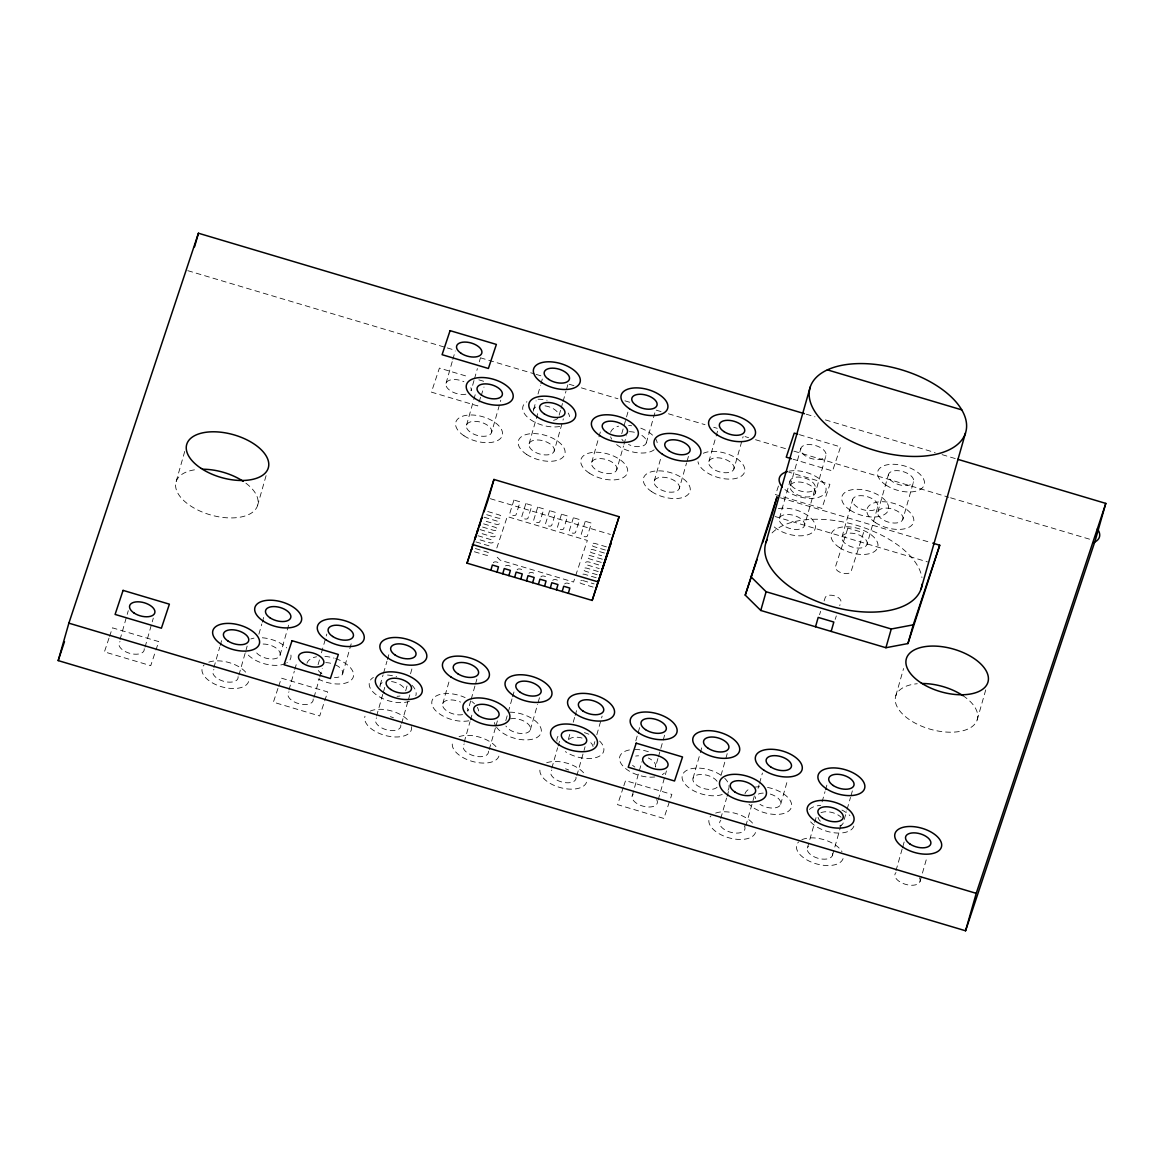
<?xml version="1.0" encoding="UTF-8"?>
<svg xmlns="http://www.w3.org/2000/svg" width="1164" height="1164" viewBox="0 0 1164 1164"><rect width="100%" height="100%" fill="white"/><g stroke="black" fill="none" stroke-linecap="round" stroke-linejoin="round"><path stroke-width="0.75" stroke-dasharray="5 3.75" d="M120.023 639.618L128.273 610.678M176.171 481.474L184.901 450.832M145.064 647.068L153.299 618.128M257.52 505.7L266.25 475.058M213.9 667.569L219.72 647.14M220.2 645.438L222.135 638.629M238.926 675.018L247.161 646.078M258.888 634.176L261.798 623.962M262.278 622.26L264.228 615.45M280.044 655.245L289.254 622.9M288.992 689.917L294.317 671.192M294.812 669.489L296.747 662.694M318.078 664.717L319.533 659.61M321.468 652.8L326.793 634.074M314.018 697.382L319.358 678.656M319.838 676.953L322.253 668.442M342.623 673.869L351.834 641.539M446.045 383.276L452.345 361.16M452.84 359.458L455.255 350.946M380.162 685.058L383.072 674.844M383.553 673.141L386.957 661.225M387.437 659.522L389.373 652.713M376.598 716.006L382.898 693.875M383.378 692.173L384.833 687.066M473.995 380.526L471.085 390.74A13.066 6.839 15.9 0 0 468.947 385.051M474.476 378.824L477.386 368.61M479.321 361.8L480.296 358.396M466.546 425.093L473.326 401.26M473.806 399.558L475.756 392.748M405.683 690.805L407.138 685.698M410.528 673.781L411.983 668.674M401.624 723.455L407.924 701.339M408.418 699.637L409.873 694.53M491.572 432.542A13.066 6.839 15.9 0 0 474.665 421.324A13.066 6.839 15.9 0 0 470.925 432.586A13.066 6.839 15.9 0 0 491.572 432.542L500.782 400.212M442.742 703.682L449.537 679.863M533.65 409.364L536.08 400.853M538.015 394.043L540.445 385.531M540.925 383.829L542.875 377.034M529.111 443.731L538.335 411.387M470.678 700.932L467.768 711.146A13.066 6.839 15.9 0 0 465.629 705.457M471.173 699.229L475.043 685.611M475.523 683.908L476.978 678.801M464.203 742.094L470.023 721.665M470.503 719.963L472.439 713.154M559.171 415.112L560.626 410.004M561.106 408.302L562.561 403.21M563.056 401.507L565.966 391.293M566.446 389.591L567.901 384.484M554.151 451.181A13.066 6.839 15.9 0 0 537.244 439.963A13.066 6.839 15.9 0 0 533.505 451.21A13.066 6.839 15.9 0 0 554.151 451.181L563.361 418.836M489.229 749.543L495.544 727.413M496.024 725.71L497.479 720.618M505.802 720.618L507.737 713.808M508.232 712.106L512.102 698.487M512.596 696.785L514.532 689.976M591.69 462.355L598.485 438.522M598.965 436.82L600.9 430.025M530.348 729.77L537.623 704.235M538.103 702.532L539.558 697.425M621.751 433.75L628.051 411.619M616.731 469.805A13.066 6.839 15.9 0 0 599.824 458.587A13.066 6.839 15.9 0 0 596.084 469.849A13.066 6.839 15.9 0 0 616.731 469.805L623.511 445.987M623.991 444.284L626.421 435.773M551.809 768.182L557.629 747.754M558.109 746.051L560.059 739.242M646.296 442.902L655.507 410.572M568.381 739.256L570.316 732.447M573.226 722.233L574.681 717.126M575.176 715.423L577.111 708.614M654.27 480.994L661.065 457.161M576.835 775.631L585.085 746.691M593.902 745.004L594.862 741.599M596.812 734.79L602.137 716.064M679.296 488.444A13.066 6.839 15.9 0 0 662.403 477.225A13.066 6.839 15.9 0 0 658.664 488.487A13.066 6.839 15.9 0 0 679.296 488.444L686.571 462.908M687.066 461.206L688.521 456.099M708.876 461.541L715.656 437.708M716.151 436.005L718.086 429.196M635.806 740.857L639.691 727.238M632.197 795.812L641.888 761.765M733.902 468.99A13.066 6.839 15.9 0 0 716.995 457.772A13.066 6.839 15.9 0 0 713.256 469.034A13.066 6.839 15.9 0 0 733.902 468.99L743.112 436.646M657.922 758.521L655.507 767.032A13.066 6.839 15.9 0 0 648.319 757.997M658.417 756.818L664.717 734.702M658.198 799.857L666.434 770.917M693.046 778.221L699.84 754.388M700.321 752.686L702.256 745.877M779.429 518.256L790.094 480.805M790.225 485.766L800.89 448.315M720.996 775.457L725.361 760.136M725.841 758.433L727.776 751.624M720.763 818.481L726.583 798.067M727.078 796.365L729.013 789.556M804.455 525.706A13.066 6.839 15.9 0 0 787.548 514.488A13.066 6.839 15.9 0 0 783.809 525.75A13.066 6.839 15.9 0 0 804.455 525.706L815.12 488.269A13.066 6.839 15.9 0 0 798.228 477.051A13.066 6.839 15.9 0 0 794.474 488.298A13.066 6.839 15.9 0 0 815.12 488.269M815.251 493.216A13.066 6.839 15.9 0 0 798.359 481.998A13.066 6.839 15.9 0 0 794.605 493.26A13.066 6.839 15.9 0 0 815.251 493.216L825.916 455.764A13.066 6.839 15.9 0 0 809.024 444.546A13.066 6.839 15.9 0 0 805.284 455.808A13.066 6.839 15.9 0 0 825.916 455.764M745.804 825.945L754.534 795.303M758.055 788.334L759.015 784.929M759.51 783.226L762.42 773.027M842.009 536.895L852.674 499.443M780.666 804.309L787.446 780.477M867.034 544.345A13.066 6.839 15.9 0 0 850.127 533.127A13.066 6.839 15.9 0 0 846.388 544.374A13.066 6.839 15.9 0 0 867.034 544.345L877.7 506.893A13.066 6.839 15.9 0 0 860.793 495.675A13.066 6.839 15.9 0 0 857.053 506.937A13.066 6.839 15.9 0 0 877.7 506.893M877.831 511.84L888.496 474.403M807.409 847.974L814.189 824.156M814.684 822.453L816.619 815.644M822.09 801.865L825 791.651M825.48 789.949L827.415 783.139M902.857 519.304A13.066 6.839 15.9 0 0 885.964 508.086A13.066 6.839 15.9 0 0 882.225 519.333A13.066 6.839 15.9 0 0 902.857 519.304L913.536 481.852A13.066 6.839 15.9 0 0 896.629 470.634A13.066 6.839 15.9 0 0 892.89 481.896A13.066 6.839 15.9 0 0 913.536 481.852M832.435 855.424L839.229 831.605M839.71 829.903L841.645 823.094M844.206 819.529L846.635 811.017M847.116 809.315L850.506 797.398M851 795.696L852.441 790.603M895.814 695.752L903.57 668.514M895.989 870.657L902.289 848.527M902.769 846.825L904.224 841.718M920.04 881.512L926.835 857.693M977.163 719.978L985.893 689.335M108.994 638.134L104.425 651.869L150.738 665.663L155.292 651.913M109.561 636.417L112.413 627.832L158.726 641.611L155.874 650.196M277.949 688.433L273.38 702.183L319.693 715.976L327.681 691.925L281.368 678.132L278.516 686.716M480.572 397.331L477.72 405.93L431.422 392.137L439.41 368.086L468.568 376.772M481.154 395.614L484.006 387.03M496.81 548.026L507.257 516.583L587.354 540.431L573.546 582.029L500.229 560.19L494.613 554.646M623.264 787.49L617.56 804.659L663.873 818.452L669.576 801.269M623.831 785.773L625.548 780.622L671.861 794.401L670.144 799.552M778.44 486.028L775.588 494.613L821.9 508.406L829.888 484.355L788.726 472.104M819.529 614.723L820.664 611.275M824.097 600.959L825.247 597.51A8.163 4.278 15.9 0 1 834.413 595.779A8.163 4.278 15.9 0 1 840.888 602.166L839.739 605.615M835.17 619.379L836.319 615.931M806.245 414.195L814.96 416.799M825.407 419.898L935.129 452.578M942.083 454.644L956.022 458.791M799.392 434.652L840.554 446.918L832.566 470.954L793.121 459.213M187.768 270.659L445.521 347.41M447.267 347.934L454.222 350M480.354 357.785L534.334 373.862M536.08 374.372L543.05 376.452M569.167 384.236L574.39 385.793M581.36 387.859L617.938 398.757M624.908 400.823L630.131 402.38M656.249 410.164L661.472 411.721M668.442 413.787L705.02 424.685M713.721 427.275L717.213 428.308M745.076 436.602L748.554 437.649M755.523 439.716L786.879 449.057M793.833 451.123L948.835 497.275M950.581 497.799L1091.657 539.805M478.855 379.842L483.991 381.37M780.491 497.814L931.069 542.657M775.108 516.525L927.548 561.906M490.32 498.687L610.373 534.422M487.716 511.505L498.963 514.866A3.201 1.673 15.9 0 1 501.495 517.369A3.201 1.673 15.9 0 1 497.901 518.038L485.053 514.212M606.444 546.862L595.211 543.515A3.201 1.673 15.9 0 0 591.618 544.199A3.201 1.673 15.9 0 0 594.149 546.702L605.396 550.048M484.064 517.209L496.912 521.036A3.201 1.673 15.9 0 1 499.443 523.538A3.201 1.673 15.9 0 1 495.849 524.222L484.602 520.875M604.392 553.046L593.16 549.684A3.201 1.673 15.9 0 0 589.566 550.368A3.201 1.673 15.9 0 0 592.098 552.871L601.73 555.752M483.613 523.858L494.86 527.205A3.201 1.673 15.9 0 1 497.392 529.707A3.201 1.673 15.9 0 1 493.798 530.391L480.95 526.564M602.341 559.215L591.108 555.868A3.201 1.673 15.9 0 0 587.514 556.538A3.201 1.673 15.9 0 0 590.046 559.055L601.293 562.401M479.961 529.562L492.808 533.388A3.201 1.673 15.9 0 1 495.34 535.891A3.201 1.673 15.9 0 1 491.746 536.56L480.499 533.214M598.689 564.904L589.057 562.037A3.201 1.673 15.9 0 0 585.463 562.721A3.201 1.673 15.9 0 0 587.995 565.224L599.242 568.57M477.909 535.731L490.757 539.558A3.201 1.673 15.9 0 1 493.289 542.06A3.201 1.673 15.9 0 1 489.695 542.744L476.847 538.917M598.238 571.568L587.005 568.207A3.201 1.673 15.9 0 0 583.411 568.89A3.201 1.673 15.9 0 0 585.943 571.393L597.19 574.74M475.858 541.9L488.705 545.727A3.201 1.673 15.9 0 1 491.092 547.313M596.186 577.737L584.954 574.39A3.201 1.673 15.9 0 0 581.593 574.681M475.407 548.55L486.654 551.911A3.201 1.673 15.9 0 1 489.186 554.413A3.201 1.673 15.9 0 1 485.592 555.082L472.744 551.256M582.902 580.56L594.135 583.906M593.087 587.092L581.84 583.746A3.201 1.673 15.9 0 1 579.265 581.462A3.201 1.673 15.9 0 1 582.087 580.385M641.902 435.409A13.066 6.839 15.9 0 1 644.521 445.114A13.066 6.839 15.9 0 1 628.458 444.488M623.409 441.141A13.066 6.839 15.9 0 1 621.867 439.206M629.389 431.684A13.066 6.839 15.9 0 1 635.937 432.673M559.724 426.475A24.168 12.659 15.9 0 1 529.62 418.982A24.168 12.659 15.9 0 1 526.885 401.755M538.059 399.237A24.168 12.659 15.9 0 1 547.109 400.271M568.221 413.045A24.168 12.659 15.9 0 1 569.574 416.639M335.421 664.833A13.066 6.839 15.9 0 1 342.798 672.996A13.066 6.839 15.9 0 1 334.49 677.637M321.977 673.912A13.066 6.839 15.9 0 1 318.179 670.173M325.716 662.651A13.066 6.839 15.9 0 1 332.264 663.655M400.009 696.014A13.066 6.839 15.9 0 1 397.07 696.276M380.031 686.862A13.066 6.839 15.9 0 1 382.927 682.308M391.526 681.537A13.066 6.839 15.9 0 1 405.334 690.703M245.924 483.22A42.442 22.247 15.9 0 1 243.043 516.554A42.442 22.247 15.9 0 1 182.442 499.269A42.442 22.247 15.9 0 1 197.647 469.456M919.444 877.772A13.066 6.839 15.9 0 1 907.018 884.713A13.066 6.839 15.9 0 1 896.004 872.505M498.905 756.12A24.168 12.659 15.9 0 1 471.755 761.241A24.168 12.659 15.9 0 1 452.592 742.326M459.067 736.681A24.168 12.659 15.9 0 1 497.013 747.972M411.532 726.685A24.168 12.659 15.9 0 1 387.205 735.954A24.168 12.659 15.9 0 1 364.987 716.238M370.094 711.16A24.168 12.659 15.9 0 1 409.393 721.898M335.596 658.591A24.168 12.659 15.9 0 1 351.106 680.227A24.168 12.659 15.9 0 1 315.066 677.113M306.947 663.247A24.168 12.659 15.9 0 1 316.55 656.772M324.931 656.394A24.168 12.659 15.9 0 1 334.097 658.126M248.587 681.58A24.168 12.659 15.9 0 1 218.454 685.712A24.168 12.659 15.9 0 1 204.107 664.92M208.763 662.156A24.168 12.659 15.9 0 1 246.695 673.447M586.511 782.208A24.168 12.659 15.9 0 1 559.36 787.33A24.168 12.659 15.9 0 1 540.198 768.415M546.673 762.769A24.168 12.659 15.9 0 1 584.619 774.06M290.927 655.056A24.168 12.659 15.9 0 1 286.824 662.84M285.573 663.495A24.168 12.659 15.9 0 1 245.473 651.549M250.842 638.978A24.168 12.659 15.9 0 1 253.985 638.134M262.351 637.77A24.168 12.659 15.9 0 1 286.722 647.882M843.071 858.596A24.168 12.659 15.9 0 1 812.938 862.728A24.168 12.659 15.9 0 1 798.591 841.936M801.865 839.724A24.168 12.659 15.9 0 1 841.979 851.67M755.465 832.507A24.168 12.659 15.9 0 1 725.332 836.64A24.168 12.659 15.9 0 1 710.986 815.848M715.642 813.083A24.168 12.659 15.9 0 1 754.359 825.582M853.867 826.105A24.168 12.659 15.9 0 1 832.857 832.609A24.168 12.659 15.9 0 1 808.674 819.252M809.387 809.431A24.168 12.659 15.9 0 1 820.722 805.401M841.936 810.042A24.168 12.659 15.9 0 1 849.924 815.586M728.97 785.496A24.168 12.659 15.9 0 1 726.903 791.709M722.247 794.488A24.168 12.659 15.9 0 1 689.51 788.203A24.168 12.659 15.9 0 1 687.953 769.768A24.168 12.659 15.9 0 1 720.603 774.977M724.765 778.323A24.168 12.659 15.9 0 1 727.616 781.902M409.364 701.325A24.168 12.659 15.9 0 1 377.645 695.752A24.168 12.659 15.9 0 1 373.382 677.448M387.51 675.033A24.168 12.659 15.9 0 1 396.677 676.75M411.881 685.159A24.168 12.659 15.9 0 1 415.839 695.679M599.606 741.046A24.168 12.659 15.9 0 1 596.346 757.473A24.168 12.659 15.9 0 1 565.369 751.638M557.018 741.133A24.168 12.659 15.9 0 1 559.084 734.906M584.401 732.651A24.168 12.659 15.9 0 1 588.853 734.237M767.542 787.431A24.168 12.659 15.9 0 1 789.148 810.668A24.168 12.659 15.9 0 1 748.947 804.208M744.989 793.688A24.168 12.659 15.9 0 1 750.096 788.595M754.592 787.199A24.168 12.659 15.9 0 1 760.019 786.719M468.801 720.792A24.168 12.659 15.9 0 1 431.859 703.871A24.168 12.659 15.9 0 1 465.105 697.585M471.813 701.514A24.168 12.659 15.9 0 1 474.461 703.784M477.313 707.377A24.168 12.659 15.9 0 1 478.651 710.957M509.716 712.179A24.168 12.659 15.9 0 1 539.645 725.609A24.168 12.659 15.9 0 1 527.219 739.882A24.168 12.659 15.9 0 1 496.577 727.296M495.791 726.089A24.168 12.659 15.9 0 1 494.438 722.495M664.324 773.085A24.168 12.659 15.9 0 1 662.287 774.642M654.823 776.955A24.168 12.659 15.9 0 1 623.22 766.349A24.168 12.659 15.9 0 1 629.448 749.936M634.875 749.456A24.168 12.659 15.9 0 1 649.978 752.293M654.168 449.77A24.168 12.659 15.9 0 1 615.829 443.95M611.726 439.221A24.168 12.659 15.9 0 1 610.649 436.806M610.62 432.281A24.168 12.659 15.9 0 1 618.622 426.169M628.604 425.427A24.168 12.659 15.9 0 1 631.645 425.777M640.767 428.163A24.168 12.659 15.9 0 1 652.975 435.554M655.827 439.134A24.168 12.659 15.9 0 1 657.18 442.727M703.332 453.276A24.168 12.659 15.9 0 1 740.58 461.642A24.168 12.659 15.9 0 1 729.508 479.117A24.168 12.659 15.9 0 1 697.993 461.715M778.396 508.61A24.168 12.659 15.9 0 1 810.741 517.965A24.168 12.659 15.9 0 1 806.579 535.12A24.168 12.659 15.9 0 1 774.002 526.754M962.904 695.621A42.442 22.247 15.9 0 1 964.476 730.323A42.442 22.247 15.9 0 1 902.755 714.23A42.442 22.247 15.9 0 1 917.29 683.734M462.574 714.638A13.066 6.839 15.9 0 1 442.611 705.5A13.066 6.839 15.9 0 1 460.58 702.096M510.516 718.814A13.066 6.839 15.9 0 1 528.805 724.721A13.066 6.839 15.9 0 1 523.247 733.509A13.066 6.839 15.9 0 1 505.918 726.074M568.876 739.402A13.066 6.839 15.9 0 1 582.567 738.18M590.788 742.719A13.066 6.839 15.9 0 1 593.058 746.59M557.702 418.371A13.066 6.839 15.9 0 1 553.497 420.32M533.519 411.168A13.066 6.839 15.9 0 1 536.415 406.614M545.014 405.858A13.066 6.839 15.9 0 1 558.822 415.01M634.86 767.076A13.066 6.839 15.9 0 1 632.605 765.272M635.66 756.076A13.066 6.839 15.9 0 1 638.6 755.814M465.891 394.232A13.066 6.839 15.9 0 1 445.914 385.095A13.066 6.839 15.9 0 1 463.883 381.69M717.097 787.228A13.066 6.839 15.9 0 1 697.44 785.715A13.066 6.839 15.9 0 1 698.24 774.715A13.066 6.839 15.9 0 1 717.49 781.917M770.306 794.081A13.066 6.839 15.9 0 1 779.676 805.852A13.066 6.839 15.9 0 1 760.019 804.339M755.494 798.664A13.066 6.839 15.9 0 1 755.625 796.845M758.39 794.095A13.066 6.839 15.9 0 1 763.759 793.091M843.231 822.933A13.066 6.839 15.9 0 1 838.036 826.44M820.344 821.173A13.066 6.839 15.9 0 1 818.074 817.288M820.955 812.734A13.066 6.839 15.9 0 1 841.092 817.244M144.22 648.668A13.066 6.839 15.9 0 1 129.408 653.237A13.066 6.839 15.9 0 1 120.038 641.466M238.082 676.604A13.066 6.839 15.9 0 1 223.284 681.187A13.066 6.839 15.9 0 1 213.914 669.416M313.174 698.967A13.066 6.839 15.9 0 1 298.377 703.551A13.066 6.839 15.9 0 1 289.007 691.765M400.794 725.056A13.066 6.839 15.9 0 1 385.982 729.639A13.066 6.839 15.9 0 1 376.612 717.853M390.304 716.646A13.066 6.839 15.9 0 1 393.461 717.824M488.4 751.144A13.066 6.839 15.9 0 1 473.588 755.727A13.066 6.839 15.9 0 1 464.218 743.942M576.005 777.232A13.066 6.839 15.9 0 1 561.193 781.815A13.066 6.839 15.9 0 1 551.823 770.03M565.515 768.807A13.066 6.839 15.9 0 1 568.687 770.001M656.627 799.508A13.066 6.839 15.9 0 1 644.201 806.463A13.066 6.839 15.9 0 1 633.172 794.255M744.233 825.596A13.066 6.839 15.9 0 1 731.807 832.551A13.066 6.839 15.9 0 1 720.792 820.344M832.566 853.619A13.066 6.839 15.9 0 1 817.768 858.203A13.066 6.839 15.9 0 1 808.398 846.417M789.061 471.158A24.168 12.659 15.9 0 1 821.406 480.528A24.168 12.659 15.9 0 1 817.244 497.683A24.168 12.659 15.9 0 1 784.667 489.317M263.137 644.027A13.066 6.839 15.9 0 1 279.447 651.491A13.066 6.839 15.9 0 1 271.91 658.999A13.066 6.839 15.9 0 1 255.614 651.534M772.038 532.937A80.971 42.428 15.9 0 1 856.908 525.386A80.971 42.428 15.9 0 1 921.946 577.577M505.496 565.922A3.201 1.673 15.9 0 1 508.843 565.617A3.201 1.673 15.9 0 1 511.418 567.683M493.361 562.765A3.201 1.673 15.9 0 1 496.955 562.081A3.201 1.673 15.9 0 1 499.502 564.584M517.136 569.836A3.201 1.673 15.9 0 1 520.73 569.152A3.201 1.673 15.9 0 1 523.276 571.669M529.038 573.372A3.201 1.673 15.9 0 1 532.224 572.601A3.201 1.673 15.9 0 1 535.193 574.754M540.925 576.922A3.201 1.673 15.9 0 1 544.519 576.238A3.201 1.673 15.9 0 1 547.051 578.741M552.813 580.458A3.201 1.673 15.9 0 1 556.407 579.774A3.201 1.673 15.9 0 1 558.938 582.291M564.7 583.993A3.201 1.673 15.9 0 1 568.294 583.324A3.201 1.673 15.9 0 1 570.826 585.827M513.95 500.025L509.963 512.786A3.201 1.673 15.9 0 0 512.509 515.288A3.201 1.673 15.9 0 0 516.103 514.604L520.09 501.859L513.95 500.025M525.852 503.576L521.865 516.321A3.201 1.673 15.9 0 0 524.397 518.824A3.201 1.673 15.9 0 0 527.99 518.14L531.977 505.394L525.852 503.576M537.739 507.111L533.752 519.857A3.201 1.673 15.9 0 0 536.284 522.36A3.201 1.673 15.9 0 0 539.878 521.69L543.864 508.944L537.739 507.111M549.626 510.647L545.64 523.407A3.201 1.673 15.9 0 0 548.171 525.91A3.201 1.673 15.9 0 0 551.765 525.226L555.752 512.48L549.626 510.647M561.514 514.197L557.527 526.943A3.201 1.673 15.9 0 0 560.059 529.445A3.201 1.673 15.9 0 0 563.652 528.762L567.654 516.016L561.514 514.197M573.401 517.733L569.414 530.478A3.201 1.673 15.9 0 0 571.961 532.981A3.201 1.673 15.9 0 0 575.554 532.312L579.541 519.551L573.401 517.733M585.288 521.268L581.302 534.029A3.201 1.673 15.9 0 0 583.848 536.531A3.201 1.673 15.9 0 0 587.442 535.847L591.428 523.102L585.288 521.268M847.887 528.034L835.505 566.65A8.163 4.278 15.9 0 0 841.979 573.037A8.163 4.278 15.9 0 0 851.146 571.306L863.528 532.69L847.887 528.034M651.753 491.688A24.168 12.659 15.9 0 0 689.946 491.615A24.168 12.659 15.9 0 0 658.664 470.853A24.168 12.659 15.9 0 0 651.753 491.688M839.477 547.575A24.168 12.659 15.9 0 0 877.671 547.517A24.168 12.659 15.9 0 0 846.403 526.754A24.168 12.659 15.9 0 0 839.477 547.575M464.014 435.787A24.168 12.659 15.9 0 0 502.208 435.714A24.168 12.659 15.9 0 0 470.94 414.966A24.168 12.659 15.9 0 0 464.014 435.787M589.173 473.05A24.168 12.659 15.9 0 0 627.367 472.977A24.168 12.659 15.9 0 0 596.099 452.229A24.168 12.659 15.9 0 0 589.173 473.05M526.594 454.411A24.168 12.659 15.9 0 0 564.787 454.338A24.168 12.659 15.9 0 0 533.519 433.59A24.168 12.659 15.9 0 0 526.594 454.411M875.313 522.534A24.168 12.659 15.9 0 0 913.507 522.461A24.168 12.659 15.9 0 0 882.225 501.713A24.168 12.659 15.9 0 0 875.313 522.534M850.156 510.138A24.168 12.659 15.9 0 0 888.336 510.065A24.168 12.659 15.9 0 0 857.068 489.317A24.168 12.659 15.9 0 0 850.156 510.138M885.979 485.097A24.168 12.659 15.9 0 0 924.172 485.024A24.168 12.659 15.9 0 0 892.89 464.261A24.168 12.659 15.9 0 0 885.979 485.097"/><path stroke-width="1.5" d="M957.768 459.314L1105.8 503.401L1095.135 540.838L965.567 930.778L58.2 660.599L68.865 623.162L198.433 233.222L804.499 413.686M194.548 246.841L198.433 233.222M467.026 563.158L493.958 479.452L619.103 516.714L592.185 600.435L467.026 563.158L470.62 552.333M472.628 545.538L471.144 550.79L472.191 547.604M474.752 539.674L475.741 536.182L474.679 539.369M475.247 538.437L477.793 530.013L476.731 533.199M477.298 532.268L479.844 523.829M483.948 511.985L488.109 499.72M488.618 498.177L493.958 479.452M490.873 570.258L492.357 565.02L498.498 566.853L496.999 572.091M502.761 573.808L504.245 568.556L510.385 570.389L508.886 575.627M514.648 577.344L516.147 572.106L522.272 573.925L520.774 579.177M526.535 580.88L528.034 575.642L534.16 577.475L532.676 582.713M538.423 584.43L539.921 579.177L546.047 581.011L544.563 586.249M550.31 587.966L551.809 582.728L557.949 584.546L556.45 589.784M562.212 591.501L563.696 586.263L569.836 588.082L568.338 593.334M592.185 600.435L619.103 516.714M596.288 588.053L598.849 579.628L597.787 582.815M598.34 581.869L600.9 573.445L599.838 576.631M600.391 575.7L602.952 567.275M601.453 572.513L605.004 561.106M603.505 566.344L607.055 554.922M605.556 560.175L609.107 548.753L607.608 553.991M608.597 551.009L611.158 542.584L610.096 545.756M932.801 543.166L939.726 545.232L907.935 643.561L885.92 647.722L760.776 610.46L745.236 595.124L777.028 496.781L771.688 515.507M765.927 542.584L810.275 386.914M760.776 610.46L766.101 591.734L750.576 576.398M815.528 626.756L818.19 617.4L833.831 622.056L831.169 631.412M885.92 647.722L891.26 628.997L913.274 624.835L939.726 545.232M921.117 588.795L965.465 433.124A80.971 42.428 15.9 0 0 860.662 363.575A80.971 42.428 15.9 0 0 837.483 433.357A80.971 42.428 15.9 0 0 965.465 433.124M907.935 643.561L913.274 624.835M965.567 930.778L976.232 893.341L1105.8 503.401M58.2 660.599L64.5 641.626M480.834 520.846L481.896 517.66L479.35 526.084L480.397 522.898M745.236 595.124L757.051 559.549M762.682 542.613L771.121 517.194M1092.72 542.773L1094.291 542.279A24.168 12.659 15.9 0 0 1098.278 530.26L1097.288 529.009M827.357 369.861L961.77 409.873M797.675 434.143L794.241 433.124L786.253 457.176L791.404 458.703M766.101 591.734L891.26 628.997M472.366 544.446L597.51 581.709M68.865 623.162L976.232 893.341M202.594 469.238A42.442 22.247 15.9 0 1 243.261 481.343M922.223 683.515A42.442 22.247 15.9 0 1 962.904 695.621M782.31 486.988A24.168 12.659 15.9 0 1 787.446 471.522M922.135 584.139A80.971 42.428 15.9 0 1 831.591 606.4A80.971 42.428 15.9 0 1 767.149 539.645M123.078 590.381L115.09 614.432L161.403 628.211L169.391 604.174L123.078 590.381M292.048 640.695L284.045 664.731L330.358 678.525L338.346 654.474L292.048 640.695M450.075 330.649L442.087 354.685L488.385 368.479L496.373 344.428L450.075 330.649M636.213 743.17L628.225 767.221L674.538 781L682.526 756.964L636.213 743.17M636.315 405.494A13.066 6.839 15.9 0 0 656.962 405.465A13.066 6.839 15.9 0 0 640.054 394.247A13.066 6.839 15.9 0 0 636.315 405.494M332.642 636.461A13.066 6.839 15.9 0 0 353.289 636.432A13.066 6.839 15.9 0 0 336.381 625.214A13.066 6.839 15.9 0 0 332.642 636.461M481.59 395.134A13.066 6.839 15.9 0 0 502.237 395.105A13.066 6.839 15.9 0 0 485.33 383.887A13.066 6.839 15.9 0 0 481.59 395.134M395.222 655.099A13.066 6.839 15.9 0 0 415.868 655.056A13.066 6.839 15.9 0 0 398.961 643.837A13.066 6.839 15.9 0 0 395.222 655.099M457.801 673.738A13.066 6.839 15.9 0 0 478.433 673.694A13.066 6.839 15.9 0 0 461.541 662.476A13.066 6.839 15.9 0 0 457.801 673.738M520.366 692.362A13.066 6.839 15.9 0 0 541.013 692.333A13.066 6.839 15.9 0 0 524.12 681.115A13.066 6.839 15.9 0 0 520.366 692.362M582.946 711A13.066 6.839 15.9 0 0 603.592 710.957A13.066 6.839 15.9 0 0 586.685 699.739A13.066 6.839 15.9 0 0 582.946 711M645.525 729.624A13.066 6.839 15.9 0 0 666.172 729.595A13.066 6.839 15.9 0 0 649.265 718.377A13.066 6.839 15.9 0 0 645.525 729.624M201.096 468.379A42.442 22.247 15.9 0 0 268.186 468.248A42.442 22.247 15.9 0 0 213.259 431.786A42.442 22.247 15.9 0 0 201.096 468.379M708.105 748.263A13.066 6.839 15.9 0 0 728.751 748.219A13.066 6.839 15.9 0 0 711.844 737.001A13.066 6.839 15.9 0 0 708.105 748.263M770.684 766.901A13.066 6.839 15.9 0 0 791.331 766.858A13.066 6.839 15.9 0 0 774.424 755.64A13.066 6.839 15.9 0 0 770.684 766.901M920.739 682.657A42.442 22.247 15.9 0 0 987.829 682.526A42.442 22.247 15.9 0 0 932.888 646.064A42.442 22.247 15.9 0 0 920.739 682.657M833.264 785.525A13.066 6.839 15.9 0 0 853.896 785.496A13.066 6.839 15.9 0 0 837.003 774.278A13.066 6.839 15.9 0 0 833.264 785.525M134.107 613.064A13.066 6.839 15.9 0 0 154.754 613.021A13.066 6.839 15.9 0 0 137.847 601.803A13.066 6.839 15.9 0 0 134.107 613.064M227.984 641.015A13.066 6.839 15.9 0 0 248.616 640.971A13.066 6.839 15.9 0 0 231.723 629.753A13.066 6.839 15.9 0 0 227.984 641.015M303.077 663.378A13.066 6.839 15.9 0 0 323.708 663.335A13.066 6.839 15.9 0 0 306.816 652.116A13.066 6.839 15.9 0 0 303.077 663.378M544.17 413.773A13.066 6.839 15.9 0 0 564.816 413.729A13.066 6.839 15.9 0 0 547.909 402.511A13.066 6.839 15.9 0 0 544.17 413.773M390.682 689.452A13.066 6.839 15.9 0 0 411.329 689.423A13.066 6.839 15.9 0 0 394.421 678.205A13.066 6.839 15.9 0 0 390.682 689.452M478.288 715.54A13.066 6.839 15.9 0 0 498.934 715.511A13.066 6.839 15.9 0 0 482.027 704.293A13.066 6.839 15.9 0 0 478.288 715.54M565.893 741.628A13.066 6.839 15.9 0 0 586.54 741.584A13.066 6.839 15.9 0 0 569.633 730.366A13.066 6.839 15.9 0 0 565.893 741.628M647.242 765.854A13.066 6.839 15.9 0 0 667.889 765.81A13.066 6.839 15.9 0 0 650.982 754.592A13.066 6.839 15.9 0 0 647.242 765.854M734.848 791.942A13.066 6.839 15.9 0 0 755.494 791.898A13.066 6.839 15.9 0 0 738.587 780.68A13.066 6.839 15.9 0 0 734.848 791.942M822.468 818.03A13.066 6.839 15.9 0 0 843.1 817.986A13.066 6.839 15.9 0 0 826.207 806.768A13.066 6.839 15.9 0 0 822.468 818.03M910.073 844.104A13.066 6.839 15.9 0 0 930.72 844.075A13.066 6.839 15.9 0 0 913.813 832.857A13.066 6.839 15.9 0 0 910.073 844.104M541.798 382.607A24.168 12.659 15.9 0 0 579.992 382.549A24.168 12.659 15.9 0 0 548.724 361.786A24.168 12.659 15.9 0 0 541.798 382.607M548.71 379.406A13.066 6.839 15.9 0 0 569.356 379.377A13.066 6.839 15.9 0 0 552.449 368.159A13.066 6.839 15.9 0 0 548.71 379.406M474.679 398.335A24.168 12.659 15.9 0 0 512.873 398.263A24.168 12.659 15.9 0 0 481.605 377.514A24.168 12.659 15.9 0 0 474.679 398.335M537.259 416.974A24.168 12.659 15.9 0 0 575.452 416.901A24.168 12.659 15.9 0 0 544.185 396.153A24.168 12.659 15.9 0 0 537.259 416.974M606.75 432.397A13.066 6.839 15.9 0 0 627.396 432.368A13.066 6.839 15.9 0 0 610.489 421.15A13.066 6.839 15.9 0 0 606.75 432.397M599.838 435.598A24.168 12.659 15.9 0 0 638.032 435.54A24.168 12.659 15.9 0 0 606.764 414.777A24.168 12.659 15.9 0 0 599.838 435.598M662.418 454.236A24.168 12.659 15.9 0 0 700.612 454.164A24.168 12.659 15.9 0 0 669.344 433.415A24.168 12.659 15.9 0 0 662.418 454.236M669.329 451.035A13.066 6.839 15.9 0 0 689.976 450.992A13.066 6.839 15.9 0 0 673.068 439.774A13.066 6.839 15.9 0 0 669.329 451.035M629.404 408.695A24.168 12.659 15.9 0 0 667.598 408.622A24.168 12.659 15.9 0 0 636.33 387.874A24.168 12.659 15.9 0 0 629.404 408.695M717.024 434.783A24.168 12.659 15.9 0 0 755.203 434.71A24.168 12.659 15.9 0 0 723.935 413.962A24.168 12.659 15.9 0 0 717.024 434.783M461.104 353.332A13.066 6.839 15.9 0 0 481.751 353.289A13.066 6.839 15.9 0 0 464.843 342.07A13.066 6.839 15.9 0 0 461.104 353.332M270.063 617.837A13.066 6.839 15.9 0 0 290.709 617.793A13.066 6.839 15.9 0 0 273.802 606.575A13.066 6.839 15.9 0 0 270.063 617.837M263.151 621.038A24.168 12.659 15.9 0 0 301.345 620.965A24.168 12.659 15.9 0 0 270.077 600.202A24.168 12.659 15.9 0 0 263.151 621.038M325.731 639.662A24.168 12.659 15.9 0 0 363.925 639.589A24.168 12.659 15.9 0 0 332.657 618.841A24.168 12.659 15.9 0 0 325.731 639.662M388.31 658.3A24.168 12.659 15.9 0 0 426.504 658.227A24.168 12.659 15.9 0 0 395.236 637.479A24.168 12.659 15.9 0 0 388.31 658.3M723.921 431.582A13.066 6.839 15.9 0 0 744.567 431.553A13.066 6.839 15.9 0 0 727.675 420.32A13.066 6.839 15.9 0 0 723.921 431.582M450.89 676.939A24.168 12.659 15.9 0 0 489.084 676.866A24.168 12.659 15.9 0 0 457.801 656.103A24.168 12.659 15.9 0 0 450.89 676.939M513.47 695.563A24.168 12.659 15.9 0 0 551.649 695.49A24.168 12.659 15.9 0 0 520.381 674.742A24.168 12.659 15.9 0 0 513.47 695.563M763.773 770.102A24.168 12.659 15.9 0 0 801.967 770.03A24.168 12.659 15.9 0 0 770.699 749.267A24.168 12.659 15.9 0 0 763.773 770.102M576.034 714.201A24.168 12.659 15.9 0 0 614.228 714.129A24.168 12.659 15.9 0 0 582.96 693.366A24.168 12.659 15.9 0 0 576.034 714.201M638.614 732.825A24.168 12.659 15.9 0 0 676.808 732.753A24.168 12.659 15.9 0 0 645.54 712.004A24.168 12.659 15.9 0 0 638.614 732.825M701.194 751.464A24.168 12.659 15.9 0 0 739.387 751.391A24.168 12.659 15.9 0 0 708.119 730.643A24.168 12.659 15.9 0 0 701.194 751.464M826.353 788.726A24.168 12.659 15.9 0 0 864.546 788.654A24.168 12.659 15.9 0 0 833.264 767.905A24.168 12.659 15.9 0 0 826.353 788.726M221.073 644.216A24.168 12.659 15.9 0 0 259.266 644.143A24.168 12.659 15.9 0 0 227.984 623.395A24.168 12.659 15.9 0 0 221.073 644.216M383.771 692.653A24.168 12.659 15.9 0 0 421.965 692.58A24.168 12.659 15.9 0 0 390.697 671.832A24.168 12.659 15.9 0 0 383.771 692.653M471.376 718.741A24.168 12.659 15.9 0 0 509.57 718.668A24.168 12.659 15.9 0 0 478.302 697.92A24.168 12.659 15.9 0 0 471.376 718.741M558.982 744.829A24.168 12.659 15.9 0 0 597.176 744.756A24.168 12.659 15.9 0 0 565.908 724.008A24.168 12.659 15.9 0 0 558.982 744.829M815.557 821.231A24.168 12.659 15.9 0 0 853.75 821.158A24.168 12.659 15.9 0 0 822.468 800.396A24.168 12.659 15.9 0 0 815.557 821.231M903.162 847.305A24.168 12.659 15.9 0 0 941.356 847.232A24.168 12.659 15.9 0 0 910.088 826.484A24.168 12.659 15.9 0 0 903.162 847.305M727.951 795.143A24.168 12.659 15.9 0 0 766.13 795.07A24.168 12.659 15.9 0 0 734.862 774.307A24.168 12.659 15.9 0 0 727.951 795.143"/></g></svg>
